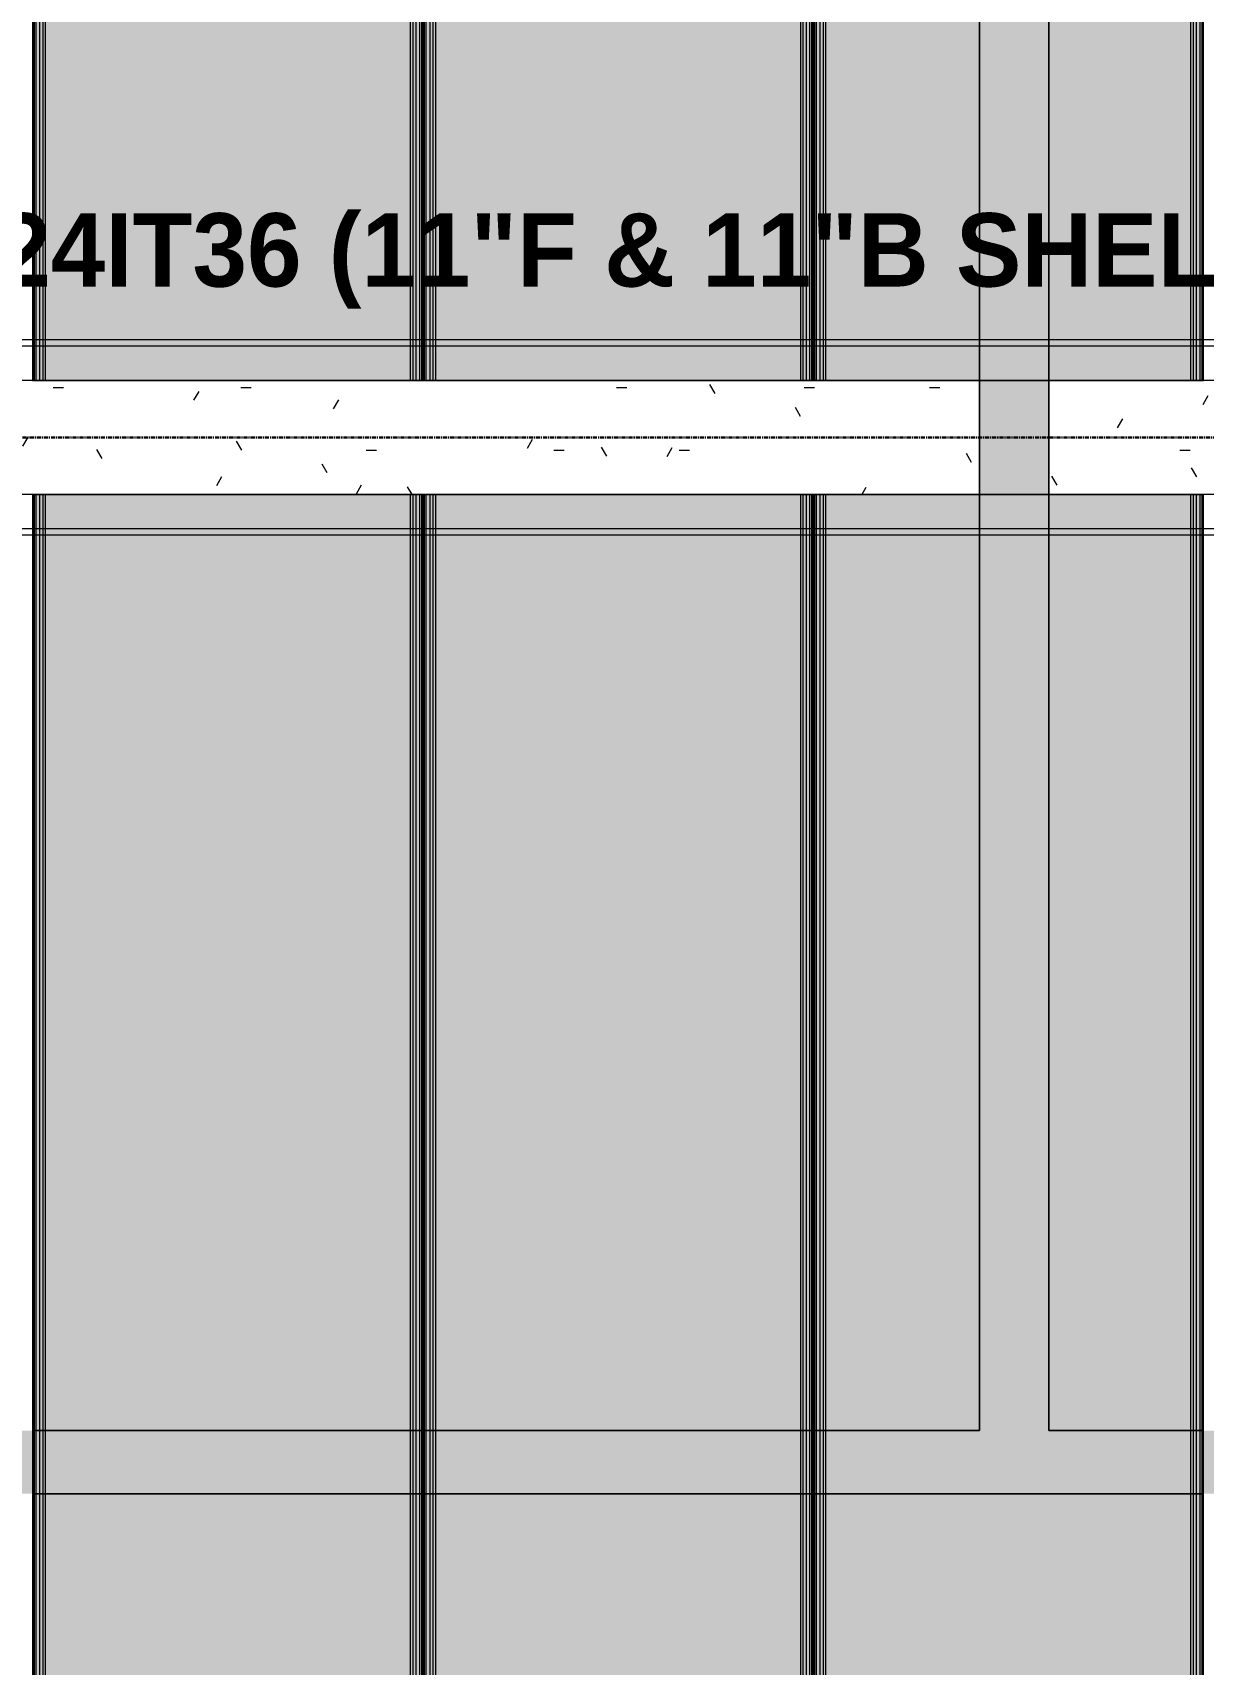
# Model space of a CAD drawing. Header units: inches. Extents: x -4126 to 2305, y -1116 to 12338.
# Drawn here: x -3056 to -2912.3, y 11696.7 to 11896.9 of the extents above; entities that cross this region are included whole.
import ezdxf

# ---------------------------------------------------------------- set-up
doc = ezdxf.new("R2010")
doc.units = ezdxf.units.IN
doc.header["$MEASUREMENT"] = 0
doc.linetypes.add('Grid Line 1_2_', pattern=[0.875, 0.5, -0.125, 0.125, -0.125])
for name, color, linetype, lineweight in [('I-WALL', 2, 'Continuous', 13), ('S-BEAM', 12, 'Continuous', 9), ('S-BEAM-IDEN', 2, 'Continuous', 30), ('S-GRID', 1, 'Continuous', 9)]:
    doc.layers.add(name, color=color, linetype=linetype, lineweight=lineweight)
doc.styles.add('Century Gothic_B', font='GOTHICB.TTF', dxfattribs={"height": 9})

# ---------------------------------------------------------------- blocks, each defined once
blk = doc.blocks.new('CTR - 1st Phase - Common Walls_rvt-1-FRAMING PLAN - 1ST FLOOR')
at = {"layer": 'I-WALL', "lineweight": 5, "transparency": 33554585}
h = blk.add_hatch(color=8, dxfattribs=at)
h.paths.add_polyline_path([(-2931.27, 11725.36), (-2931.27, 11835.19), (-2939.77, 11835.19), (-2939.77, 11725.36)], flags=0)
h.paths.add_polyline_path([(-2931.27, 11859.19), (-2931.27, 12077.19), (-2939.77, 12077.19), (-2939.77, 11859.19)], flags=0)
h = blk.add_hatch(color=8, dxfattribs=at)
h.paths.add_polyline_path([(-2939.77, 11835.19), (-2931.27, 11835.19), (-2931.27, 11835.98), (-2939.77, 11835.98)], flags=0)
h.paths.add_polyline_path([(-2931.27, 11858.4), (-2931.27, 11859.19), (-2939.77, 11859.19), (-2939.77, 11858.4)], flags=0)
h = blk.add_hatch(color=8, dxfattribs=at)
h.paths.add_polyline_path([(-2931.27, 11835.98), (-2931.27, 11840.19), (-2939.77, 11840.19), (-2939.77, 11835.98)], flags=0)
h.paths.add_polyline_path([(-2931.27, 11854.19), (-2931.27, 11858.4), (-2939.77, 11858.4), (-2939.77, 11854.19)], flags=0)
blk.add_hatch(color=8, dxfattribs=at).paths.add_polyline_path([(-2939.77, 11840.19), (-2931.27, 11840.19), (-2931.27, 11854.19), (-2939.77, 11854.19)], flags=0)
h = blk.add_hatch(color=8, dxfattribs=at)
h.paths.add_polyline_path([(-2864.85, 11717.61), (-2864.85, 11725.36), (-2865.28, 11725.36), (-2865.28, 11717.61)], flags=0)
h.paths.add_polyline_path([(-2959.35, 11717.61), (-2959.35, 11725.36), (-2959.78, 11725.36), (-2959.78, 11717.61)], flags=0)
h.paths.add_polyline_path([(-2816.97, 11717.61), (-2816.97, 11725.36), (-2817.4, 11725.36), (-2817.4, 11717.61)], flags=0)
h.paths.add_polyline_path([(-3008.93, 11717.61), (-3008.5, 11717.61), (-3008.5, 11725.36), (-3008.93, 11725.36), (-3008.93, 11720.89)], flags=0)
h.paths.add_polyline_path([(-2817.79, 11717.61), (-2817.79, 11725.36), (-2863.19, 11725.36), (-2863.19, 11717.61), (-2856.37, 11717.61)], flags=0)
h.paths.add_polyline_path([(-2931.27, 11717.61), (-2913.56, 11717.61), (-2913.56, 11725.36), (-2958.96, 11725.36), (-2958.96, 11717.61), (-2939.77, 11717.61)], flags=0)
h.paths.add_polyline_path([(-3009.32, 11717.61), (-3009.32, 11725.36), (-3054.72, 11725.36), (-3054.72, 11717.61)], flags=0)
h.paths.add_polyline_path([(-3057.2, 11717.61), (-3057.2, 11725.36), (-3065.75, 11725.36), (-3065.75, 11717.61), (-3059.89, 11717.61)], flags=0)
h.paths.add_polyline_path([(-2805.27, 11717.61), (-2805.27, 11725.36), (-2815.31, 11725.36), (-2815.31, 11717.61)], flags=0)
h.paths.add_polyline_path([(-2815.71, 11717.61), (-2815.71, 11725.36), (-2816.14, 11725.36), (-2816.14, 11717.61)], flags=0)
h.paths.add_polyline_path([(-3055.12, 11717.61), (-3055.12, 11725.36), (-3055.54, 11725.36), (-3055.54, 11717.61)], flags=0)
h.paths.add_polyline_path([(-3056.81, 11717.61), (-3056.38, 11717.61), (-3056.38, 11725.36), (-3056.81, 11725.36), (-3056.81, 11718.13)], flags=0)
h.paths.add_polyline_path([(-2913.16, 11717.61), (-2912.73, 11717.61), (-2912.73, 11725.36), (-2913.16, 11725.36), (-2913.16, 11724.25)], flags=0)
h.paths.add_polyline_path([(-3007.66, 11717.61), (-3007.23, 11717.61), (-3007.23, 11725.36), (-3007.66, 11725.36), (-3007.66, 11720.96)], flags=0)
h.paths.add_polyline_path([(-2863.59, 11717.61), (-2863.59, 11725.36), (-2864.02, 11725.36), (-2864.02, 11717.61)], flags=0)
h.paths.add_polyline_path([(-3006.84, 11717.61), (-2961.44, 11717.61), (-2961.44, 11725.36), (-3006.84, 11725.36), (-3006.84, 11721.01)], flags=0)
h.paths.add_polyline_path([(-2961.04, 11717.61), (-2960.61, 11717.61), (-2960.61, 11725.36), (-2961.04, 11725.36), (-2961.04, 11723.65)], flags=0)
h.paths.add_polyline_path([(-2865.67, 11717.61), (-2865.67, 11725.36), (-2911.08, 11725.36), (-2911.08, 11717.61)], flags=0)
h.paths.add_polyline_path([(-2911.47, 11717.61), (-2911.47, 11725.36), (-2911.9, 11725.36), (-2911.9, 11717.61)], flags=0)
h = blk.add_hatch(color=8, dxfattribs=at)
h.paths.add_polyline_path([(-3008.93, 11717.61), (-3008.93, 11725.36), (-3009.32, 11725.36), (-3009.32, 11717.61)], flags=0)
h.paths.add_polyline_path([(-2817.4, 11717.61), (-2817.4, 11725.36), (-2817.79, 11725.36), (-2817.79, 11717.61)], flags=0)
h.paths.add_polyline_path([(-2959.35, 11717.61), (-2958.96, 11717.61), (-2958.96, 11725.36), (-2959.35, 11725.36), (-2959.35, 11723.75)], flags=0)
h.paths.add_polyline_path([(-2913.56, 11717.61), (-2913.16, 11717.61), (-2913.16, 11725.36), (-2913.56, 11725.36), (-2913.56, 11724.27)], flags=0)
h.paths.add_polyline_path([(-3057.2, 11717.61), (-3056.81, 11717.61), (-3056.81, 11725.36), (-3057.2, 11725.36), (-3057.2, 11718.11)], flags=0)
h.paths.add_polyline_path([(-2815.31, 11717.61), (-2815.31, 11725.36), (-2815.71, 11725.36), (-2815.71, 11717.61)], flags=0)
h.paths.add_polyline_path([(-2961.04, 11717.61), (-2961.04, 11725.36), (-2961.44, 11725.36), (-2961.44, 11717.61)], flags=0)
h.paths.add_polyline_path([(-2863.19, 11717.61), (-2863.19, 11725.36), (-2863.59, 11725.36), (-2863.59, 11717.61)], flags=0)
h.paths.add_polyline_path([(-3006.84, 11717.61), (-3006.84, 11725.36), (-3007.23, 11725.36), (-3007.23, 11717.61)], flags=0)
h.paths.add_polyline_path([(-2865.67, 11717.61), (-2865.28, 11717.61), (-2865.28, 11725.36), (-2865.67, 11725.36), (-2865.67, 11721.33)], flags=0)
h.paths.add_polyline_path([(-2911.08, 11717.61), (-2911.08, 11725.36), (-2911.47, 11725.36), (-2911.47, 11717.61)], flags=0)
h.paths.add_polyline_path([(-3055.12, 11717.61), (-3054.72, 11717.61), (-3054.72, 11725.36), (-3055.12, 11725.36), (-3055.12, 11718.23)], flags=0)
h = blk.add_hatch(color=8, dxfattribs=at)
h.paths.add_polyline_path([(-2960.16, 11717.61), (-2959.78, 11717.61), (-2959.78, 11725.36), (-2960.61, 11725.36), (-2960.61, 11717.61), (-2960.2, 11717.61)], flags=0)
h.paths.add_polyline_path([(-2816.14, 11717.61), (-2816.14, 11725.36), (-2816.97, 11725.36), (-2816.97, 11717.61), (-2816.51, 11717.61)], flags=0)
h.paths.add_polyline_path([(-3055.96, 11717.61), (-3055.54, 11717.61), (-3055.54, 11725.36), (-3056.38, 11725.36), (-3056.38, 11717.61), (-3056, 11717.61)], flags=0)
h.paths.add_polyline_path([(-2864.02, 11717.61), (-2864.02, 11725.36), (-2864.85, 11725.36), (-2864.85, 11717.61), (-2864.39, 11717.61)], flags=0)
h.paths.add_polyline_path([(-3008.08, 11717.61), (-3007.66, 11717.61), (-3007.66, 11725.36), (-3008.5, 11725.36), (-3008.5, 11717.61), (-3008.12, 11717.61)], flags=0)
h.paths.add_polyline_path([(-2912.07, 11717.61), (-2911.9, 11717.61), (-2911.9, 11725.36), (-2912.73, 11725.36), (-2912.73, 11717.61), (-2912.27, 11717.61)], flags=0)
at = {"layer": 'I-WALL', "color": 253}
for p, q in [((-2939.77, 11859.19), (-2939.77, 12077.19)), ((-2931.27, 12077.19), (-2931.27, 11859.19)), ((-2939.77, 11858.4), (-2939.77, 11859.19)), ((-2939.77, 11854.19), (-2939.77, 11858.4)), ((-2931.27, 11859.19), (-2931.27, 11858.4)), ((-2931.27, 11858.4), (-2931.27, 11854.19)), ((-2939.77, 11840.19), (-2939.77, 11854.19)), ((-2931.27, 11854.19), (-2931.27, 11840.19)), ((-2939.77, 11835.98), (-2939.77, 11840.19)), ((-2931.27, 11840.19), (-2931.27, 11835.98)), ((-2939.77, 11835.19), (-2939.77, 11835.98)), ((-2931.27, 11835.98), (-2931.27, 11835.19)), ((-2939.77, 11725.36), (-2939.77, 11835.19)), ((-2931.27, 11835.19), (-2931.27, 11725.36)), ((-3055.92, 11725.36), (-3055.54, 11725.36)), ((-3055.54, 11725.36), (-3055.12, 11725.36)), ((-3055.12, 11725.36), (-3054.72, 11725.36)), ((-3054.72, 11725.36), (-3009.32, 11725.36)), ((-3009.32, 11725.36), (-3008.93, 11725.36)), ((-3008.93, 11725.36), (-3008.5, 11725.36)), ((-3008.5, 11725.36), (-3008.12, 11725.36)), ((-3008.04, 11725.36), (-3007.66, 11725.36)), ((-3007.66, 11725.36), (-3007.23, 11725.36)), ((-3007.23, 11725.36), (-3006.84, 11725.36)), ((-3006.84, 11725.36), (-2961.44, 11725.36)), ((-2961.44, 11725.36), (-2961.04, 11725.36)), ((-2961.04, 11725.36), (-2960.61, 11725.36)), ((-2960.61, 11725.36), (-2960.24, 11725.36)), ((-2960.16, 11725.36), (-2959.78, 11725.36)), ((-2959.78, 11725.36), (-2959.35, 11725.36)), ((-2959.35, 11725.36), (-2958.96, 11725.36)), ((-2958.96, 11725.36), (-2939.77, 11725.36)), ((-2931.27, 11725.36), (-2913.56, 11725.36)), ((-2913.56, 11725.36), (-2913.16, 11725.36)), ((-2913.16, 11725.36), (-2912.73, 11725.36)), ((-2912.73, 11725.36), (-2912.36, 11725.36)), ((-3055.54, 11717.61), (-3055.92, 11717.61)), ((-3055.12, 11717.61), (-3055.54, 11717.61)), ((-3054.72, 11717.61), (-3055.12, 11717.61)), ((-3009.32, 11717.61), (-3054.72, 11717.61)), ((-3008.93, 11717.61), (-3009.32, 11717.61)), ((-3008.5, 11717.61), (-3008.93, 11717.61)), ((-3008.12, 11717.61), (-3008.5, 11717.61)), ((-3007.66, 11717.61), (-3008.04, 11717.61)), ((-3007.23, 11717.61), (-3007.66, 11717.61)), ((-3006.84, 11717.61), (-3007.23, 11717.61)), ((-2961.44, 11717.61), (-3006.84, 11717.61)), ((-2961.04, 11717.61), (-2961.44, 11717.61)), ((-2960.61, 11717.61), (-2961.04, 11717.61)), ((-2960.24, 11717.61), (-2960.61, 11717.61)), ((-2959.78, 11717.61), (-2960.16, 11717.61)), ((-2959.35, 11717.61), (-2959.78, 11717.61)), ((-2958.96, 11717.61), (-2959.35, 11717.61)), ((-2913.56, 11717.61), (-2958.96, 11717.61)), ((-2913.16, 11717.61), (-2913.56, 11717.61)), ((-2912.73, 11717.61), (-2913.16, 11717.61)), ((-2912.36, 11717.61), (-2912.73, 11717.61))]:
    blk.add_line(p, q, dxfattribs=at)
at = {"layer": 'I-WALL', "color": 9}
for p, q in [((-2939.77, 12077.19), (-2939.77, 11859.19)), ((-2931.27, 11859.19), (-2931.27, 12077.19)), ((-2939.77, 11859.19), (-2939.77, 11854.19)), ((-2931.27, 11854.19), (-2931.27, 11859.19)), ((-2939.77, 11854.19), (-2939.77, 11840.19)), ((-2931.27, 11840.19), (-2931.27, 11854.19)), ((-2939.77, 11840.19), (-2939.77, 11835.19)), ((-2931.27, 11835.19), (-2931.27, 11840.19)), ((-2939.77, 11835.19), (-2939.77, 11725.36)), ((-2931.27, 11725.36), (-2931.27, 11835.19)), ((-3055.12, 11725.36), (-3055.92, 11725.36)), ((-3054.72, 11725.36), (-3055.12, 11725.36)), ((-3009.32, 11725.36), (-3054.72, 11725.36)), ((-3008.93, 11725.36), (-3009.32, 11725.36)), ((-3008.12, 11725.36), (-3008.93, 11725.36)), ((-3007.23, 11725.36), (-3008.04, 11725.36)), ((-3006.84, 11725.36), (-3007.23, 11725.36)), ((-2961.44, 11725.36), (-3006.84, 11725.36)), ((-2961.04, 11725.36), (-2961.44, 11725.36)), ((-2960.24, 11725.36), (-2961.04, 11725.36)), ((-2959.35, 11725.36), (-2960.16, 11725.36)), ((-2958.96, 11725.36), (-2959.35, 11725.36)), ((-2939.77, 11725.36), (-2958.96, 11725.36)), ((-2913.56, 11725.36), (-2931.27, 11725.36)), ((-2913.16, 11725.36), (-2913.56, 11725.36)), ((-2912.36, 11725.36), (-2913.16, 11725.36)), ((-3055.92, 11717.61), (-3055.12, 11717.61)), ((-3055.12, 11717.61), (-3054.72, 11717.61)), ((-3054.72, 11717.61), (-3009.32, 11717.61)), ((-3009.32, 11717.61), (-3008.93, 11717.61)), ((-3008.93, 11717.61), (-3008.12, 11717.61)), ((-3008.04, 11717.61), (-3007.23, 11717.61)), ((-3007.23, 11717.61), (-3006.84, 11717.61)), ((-3006.84, 11717.61), (-2961.44, 11717.61)), ((-2961.44, 11717.61), (-2961.04, 11717.61)), ((-2961.04, 11717.61), (-2960.24, 11717.61)), ((-2960.16, 11717.61), (-2959.35, 11717.61)), ((-2959.35, 11717.61), (-2958.96, 11717.61)), ((-2958.96, 11717.61), (-2913.56, 11717.61)), ((-2913.56, 11717.61), (-2913.16, 11717.61)), ((-2913.16, 11717.61), (-2912.36, 11717.61))]:
    blk.add_line(p, q, dxfattribs=at)
blk = doc.blocks.new('034100 - Precast Structural Concrete - Inverted Tee - IT 24IT36 _11_F _ 11_B SHELF_-1872035-FRAMING PLAN - 1ST FLOOR')
at = {"layer": 'S-BEAM'}
h = blk.add_hatch(dxfattribs=at)
h.set_pattern_fill('FP_5', color=256, style=0, pattern_type=2)
h.set_pattern_definition([(0, (2990.699, -11847.189), (30.72, 7.68), [1.267, -21.773, 1.267, -21.773, -122.88]), (0, (2990.699, -11847.189), (30.72, 7.68), [-46.08, 1.267, -44.813, 1.267, -21.773, -53.76]), (0, (2990.699, -11847.189), (30.72, 7.68), [-115.2, 1.267, -14.093, 1.267, -37.133]), (120, (3002.219, -11843.349), (-22.011075, 22.7643004), [1.267, -21.773, 1.267, -21.773, -122.88]), (120, (3002.219, -11843.349), (-22.011075, 22.7643004), [-46.08, 1.267, -44.813, 1.267, -21.773, -53.76]), (120, (3002.219, -11843.349), (-22.011075, 22.7643004), [-115.2, 1.267, -14.093, 1.267, -37.133]), (240, (3006.059, -11827.989), (-8.708925, -30.4443004), [1.267, -21.773, 1.267, -21.773, -122.88]), (240, (3006.059, -11827.989), (-8.708925, -30.4443004), [-46.08, 1.267, -44.813, 1.267, -21.773, -53.76]), (240, (3006.059, -11827.989), (-8.708925, -30.4443004), [-115.2, 1.267, -14.093, 1.267, -37.133])])
h.paths.add_polyline_path([(30.5, -7), (50.93, -7), (50.93, 7), (-142.17, 7), (-142.17, -4.7), (-142.8, -4.7), (-142.8, -7), (30.46, -7)], flags=0)
h.paths.add_polyline_path([(78.38, -7), (155.38, -7), (155.38, 7), (59.43, 7), (59.43, -7), (78.34, -7)], flags=0)
h.paths.add_polyline_path([(-150.67, -0.83), (-150.67, 7), (-155.62, 7), (-155.62, -0.83)], flags=0)
for p, q in [((163.48, 12), (-163.61, 12)), ((163.48, 12), (-163.61, 12)), ((163.48, 11.21), (-163.61, 11.21)), ((155.38, 7), (-155.63, 7)), ((-65.22, 7), (-64.85, 7)), ((-64.85, 7), (-64.42, 7)), ((-64.42, 7), (-64.02, 7)), ((-64.02, 7), (-18.62, 7)), ((-18.62, 7), (-18.23, 7)), ((-18.23, 7), (-17.8, 7)), ((-17.8, 7), (-17.42, 7)), ((-17.34, 7), (-16.96, 7)), ((-16.96, 7), (-16.53, 7)), ((-16.53, 7), (-16.14, 7)), ((-16.14, 7), (29.26, 7)), ((29.26, 7), (29.66, 7)), ((29.66, 7), (30.08, 7)), ((30.08, 7), (30.46, 7)), ((30.54, 7), (30.92, 7)), ((30.92, 7), (31.35, 7)), ((31.35, 7), (31.74, 7)), ((31.74, 7), (77.14, 7)), ((77.14, 7), (77.54, 7)), ((77.54, 7), (77.97, 7)), ((77.97, 7), (78.34, 7)), ((155.38, -7), (-155.62, -7)), ((-64.85, -7), (-65.22, -7)), ((-64.42, -7), (-64.85, -7)), ((-64.02, -7), (-64.42, -7)), ((-18.62, -7), (-64.02, -7)), ((-18.23, -7), (-18.62, -7)), ((-17.8, -7), (-18.23, -7)), ((-17.42, -7), (-17.8, -7)), ((-16.96, -7), (-17.34, -7)), ((-16.53, -7), (-16.96, -7)), ((-16.14, -7), (-16.53, -7)), ((29.26, -7), (-16.14, -7)), ((29.66, -7), (29.26, -7)), ((30.08, -7), (29.66, -7)), ((30.46, -7), (30.08, -7)), ((30.92, -7), (30.54, -7)), ((31.35, -7), (30.92, -7)), ((31.74, -7), (31.35, -7)), ((77.14, -7), (31.74, -7)), ((77.54, -7), (77.14, -7)), ((77.97, -7), (77.54, -7)), ((78.34, -7), (77.97, -7)), ((163.48, -11.21), (-163.61, -11.21)), ((163.48, -12), (-163.61, -12)), ((163.48, -12), (-163.61, -12))]:
    blk.add_line(p, q, dxfattribs=at)
blk = doc.blocks.new('034100 - Precast Structural Concrete - Solid Plank - 12_-V19-FRAMING PLAN - 1ST FLOOR')
at = {"layer": 'S-BEAM', "transparency": 33554483}
for points in [[(222, 23.52), (222, 23.9), (4, 23.9), (4, 23.52), (136.1, 23.52)], [(222, 23.09), (4, 23.09), (4, 22.7), (222, 22.7)], [(222, 23.9), (222, 23.94), (136.1, 23.9)], [(227, 23.9), (222, 23.9), (222, 23.52), (227, 23.52)], [(227, 23.09), (222, 23.09), (222, 22.7), (227, 22.7)], [(222, -22.7), (4, -22.7), (4, -23.09), (222, -23.09)], [(222, -23.52), (4, -23.52), (4, -23.9), (222, -23.9)], [(222, -23.94), (222, -23.9), (136.1, -23.94)], [(227, -22.7), (222, -22.7), (222, -23.09), (227, -23.09)], [(227, -23.9), (227, -23.52), (222, -23.52), (222, -23.9), (222.79, -23.9)], [(227, -23.94), (227, -23.9), (222.79, -23.94)]]:
    blk.add_hatch(color=256, dxfattribs=at).paths.add_polyline_path(points, flags=0)
h = blk.add_hatch(color=256, dxfattribs=at)
h.paths.add_polyline_path([(222, -23.52), (222, -23.09), (4, -23.09), (4, -23.52), (136.1, -23.52)], flags=0)
h.paths.add_polyline_path([(222, 23.09), (222, 23.52), (4, 23.52), (4, 23.09), (136.1, 23.09)], flags=0)
h.paths.add_polyline_path([(222, 22.7), (4, 22.7), (4, -22.7), (222, -22.7)], flags=0)
h = blk.add_hatch(color=256, dxfattribs=at)
h.paths.add_polyline_path([(227, -22.7), (227, 22.7), (222, 22.7), (222, -22.7), (222.79, -22.7)], flags=0)
h.paths.add_polyline_path([(227, -23.52), (227, -23.09), (222, -23.09), (222, -23.52), (222.79, -23.52)], flags=0)
h.paths.add_polyline_path([(227, 23.09), (227, 23.52), (222, 23.52), (222, 23.09), (222.79, 23.09)], flags=0)
at = {"layer": 'S-BEAM'}
for p, q in [((4, 23.94), (222, 23.94)), ((4, 23.9), (222, 23.9)), ((4, 23.76), (222, 23.76)), ((4, 23.76), (222, 23.76)), ((4, 23.52), (222, 23.52)), ((4, 23.09), (222, 23.09)), ((4, 23.09), (222, 23.09)), ((4, 22.7), (222, 22.7)), ((4, 22.4), (222, 22.4)), ((222, 23.94), (227, 23.94)), ((222, 23.9), (227, 23.9)), ((222, 23.76), (227, 23.76)), ((222, 23.76), (227, 23.76)), ((222, 23.52), (227, 23.52)), ((222, 23.09), (227, 23.09)), ((222, 23.09), (227, 23.09)), ((222, 22.7), (227, 22.7)), ((222, 22.4), (227, 22.4)), ((227, 23.9), (227, 23.94)), ((227, 23.52), (227, 23.9)), ((227, 23.9), (227, 23.76)), ((227, 23.76), (227, 23.52)), ((227, -23.52), (227, 23.52)), ((227, 23.52), (227, 22.7)), ((227, 22.7), (227, 23.09)), ((227, 23.09), (227, 22.7)), ((227, 22.7), (227, 22.4)), ((227, 22.4), (227, -22.4)), ((4, -22.4), (222, -22.4)), ((4, -22.7), (222, -22.7)), ((4, -23.09), (222, -23.09)), ((4, -23.09), (222, -23.09)), ((222, -23.52), (4, -23.52)), ((222, -23.76), (4, -23.76)), ((4, -23.76), (222, -23.76)), ((4, -23.9), (222, -23.9)), ((4, -23.94), (222, -23.94)), ((222, -22.4), (227, -22.4)), ((222, -22.7), (227, -22.7)), ((222, -23.09), (227, -23.09)), ((222, -23.09), (227, -23.09)), ((227, -23.52), (222, -23.52)), ((227, -23.76), (222, -23.76)), ((222, -23.76), (227, -23.76)), ((222, -23.9), (227, -23.9)), ((222, -23.94), (227, -23.94)), ((227, -22.4), (227, -22.7)), ((227, -22.7), (227, -23.09)), ((227, -23.09), (227, -22.7)), ((227, -22.7), (227, -23.52)), ((227, -23.52), (227, -23.76)), ((227, -23.9), (227, -23.52)), ((227, -23.76), (227, -23.9)), ((227, -23.94), (227, -23.9))]:
    blk.add_line(p, q, dxfattribs=at)
blk = doc.blocks.new('034100 - Precast Structural Concrete - Solid Plank - 12_-V20-FRAMING PLAN - 1ST FLOOR')
at = {"layer": 'S-BEAM', "transparency": 33554483}
for points in [[(222, 23.9), (4, 23.9), (4, 23.52), (222, 23.52)], [(222, 23.09), (4, 23.09), (4, 22.7), (222, 22.7)], [(227, 23.9), (222, 23.9), (222, 23.52), (227, 23.52)], [(227, 23.09), (222, 23.09), (222, 22.7), (227, 22.7)], [(222, -22.7), (4, -22.7), (4, -23.09), (222, -23.09)], [(222, -23.52), (4, -23.52), (4, -23.9), (222, -23.9)], [(222, -23.94), (222, -23.9), (136.1, -23.94)], [(227, -23.09), (227, -22.7), (222, -22.7), (222, -23.09), (222.79, -23.09)], [(227, -23.52), (222, -23.52), (222, -23.9), (227, -23.9)]]:
    blk.add_hatch(color=256, dxfattribs=at).paths.add_polyline_path(points, flags=0)
h = blk.add_hatch(color=256, dxfattribs=at)
h.paths.add_polyline_path([(222, -7.3), (222, 22.7), (4, 22.7), (4, -22.7), (222, -22.7)], flags=0)
h.paths.add_polyline_path([(222, -23.09), (4, -23.09), (4, -23.52), (222, -23.52)], flags=0)
h.paths.add_polyline_path([(222, 23.09), (222, 23.52), (4, 23.52), (4, 23.09), (136.1, 23.09)], flags=0)
h = blk.add_hatch(color=256, dxfattribs=at)
h.paths.add_polyline_path([(227, -7.3), (227, 22.7), (222, 22.7), (222, -22.7), (227, -22.7)], flags=0)
h.paths.add_polyline_path([(227, -23.09), (222, -23.09), (222, -23.52), (227, -23.52)], flags=0)
h.paths.add_polyline_path([(227, 23.09), (227, 23.52), (222, 23.52), (222, 23.09), (222.79, 23.09)], flags=0)
at = {"layer": 'S-BEAM'}
for p, q in [((4, 23.94), (222, 23.94)), ((4, 23.9), (222, 23.9)), ((4, 23.76), (222, 23.76)), ((4, 23.76), (222, 23.76)), ((4, 23.52), (222, 23.52)), ((4, 23.09), (222, 23.09)), ((4, 23.09), (222, 23.09)), ((4, 22.7), (222, 22.7)), ((4, 22.4), (222, 22.4)), ((222, 23.94), (227, 23.94)), ((222, 23.9), (227, 23.9)), ((222, 23.76), (227, 23.76)), ((222, 23.76), (227, 23.76)), ((222, 23.52), (227, 23.52)), ((222, 23.09), (227, 23.09)), ((222, 23.09), (227, 23.09)), ((222, 22.7), (227, 22.7)), ((222, 22.4), (227, 22.4)), ((227, 23.9), (227, 23.94)), ((227, 23.52), (227, 23.9)), ((227, 23.9), (227, 23.76)), ((227, 23.76), (227, 23.52)), ((227, -23.52), (227, 23.52)), ((227, 23.52), (227, 22.7)), ((227, 22.7), (227, 23.09)), ((227, 23.09), (227, 22.7)), ((227, 22.7), (227, 22.4)), ((227, 22.4), (227, -22.4)), ((4, -22.4), (222, -22.4)), ((4, -22.7), (222, -22.7)), ((4, -23.09), (222, -23.09)), ((4, -23.09), (222, -23.09)), ((222, -23.52), (4, -23.52)), ((222, -23.76), (4, -23.76)), ((4, -23.76), (222, -23.76)), ((4, -23.9), (222, -23.9)), ((4, -23.94), (222, -23.94)), ((222, -22.4), (227, -22.4)), ((222, -22.7), (227, -22.7)), ((222, -23.09), (227, -23.09)), ((222, -23.09), (227, -23.09)), ((227, -23.52), (222, -23.52)), ((227, -23.76), (222, -23.76)), ((222, -23.76), (227, -23.76)), ((222, -23.9), (227, -23.9)), ((222, -23.94), (227, -23.94)), ((227, -22.4), (227, -22.7)), ((227, -22.7), (227, -23.09)), ((227, -23.09), (227, -22.7)), ((227, -22.7), (227, -23.52)), ((227, -23.52), (227, -23.76)), ((227, -23.9), (227, -23.52)), ((227, -23.76), (227, -23.9)), ((227, -23.94), (227, -23.9))]:
    blk.add_line(p, q, dxfattribs=at)
blk = doc.blocks.new('034100 - Precast Structural Concrete - Solid Plank - 12_-V21-FRAMING PLAN - 1ST FLOOR')
at = {"layer": 'S-BEAM', "transparency": 33554483}
for points in [[(222, 23.52), (222, 23.9), (4, 23.9), (4, 23.52), (136.1, 23.52)], [(222, 23.09), (4, 23.09), (4, 22.7), (222, 22.7)], [(222, 23.9), (222, 23.94), (136.1, 23.9)], [(227, 23.9), (222, 23.9), (222, 23.52), (227, 23.52)], [(227, 22.7), (227, 23.09), (222, 23.09), (222, 22.7), (222.79, 22.7)], [(227, 23.9), (227, 23.94), (222.79, 23.9)], [(222, -23.09), (222, -22.7), (4, -22.7), (4, -23.09), (136.1, -23.09)], [(222, -23.52), (4, -23.52), (4, -23.9), (222, -23.9)], [(227, -23.09), (227, -22.7), (222, -22.7), (222, -23.09), (222.79, -23.09)], [(227, -23.52), (222, -23.52), (222, -23.9), (227, -23.9)]]:
    blk.add_hatch(color=256, dxfattribs=at).paths.add_polyline_path(points, flags=0)
h = blk.add_hatch(color=256, dxfattribs=at)
h.paths.add_polyline_path([(222, -23.52), (222, -23.09), (4, -23.09), (4, -23.52), (136.1, -23.52)], flags=0)
h.paths.add_polyline_path([(222, 23.52), (4, 23.52), (4, 23.09), (222, 23.09)], flags=0)
h.paths.add_polyline_path([(222, 22.7), (4, 22.7), (4, 4.98), (222, 4.98)], flags=0)
h.paths.add_polyline_path([(222, -22.7), (222, -3.52), (4, -3.52), (4, -22.7), (136.1, -22.7)], flags=0)
h = blk.add_hatch(color=256, dxfattribs=at)
h.paths.add_polyline_path([(227, 23.52), (222, 23.52), (222, 23.09), (227, 23.09)], flags=0)
h.paths.add_polyline_path([(227, -23.52), (227, -23.09), (222, -23.09), (222, -23.52), (222.79, -23.52)], flags=0)
h.paths.add_polyline_path([(227, 22.7), (222, 22.7), (222, 4.98), (227, 4.98), (227, 12.35)], flags=0)
h.paths.add_polyline_path([(227, -22.7), (227, -3.52), (222, -3.52), (222, -22.7), (222.79, -22.7)], flags=0)
at = {"layer": 'S-BEAM'}
for p, q in [((4, 23.94), (222, 23.94)), ((4, 23.9), (222, 23.9)), ((4, 23.76), (222, 23.76)), ((4, 23.76), (222, 23.76)), ((4, 23.52), (222, 23.52)), ((4, 23.09), (222, 23.09)), ((4, 23.09), (222, 23.09)), ((4, 22.7), (222, 22.7)), ((4, 22.4), (222, 22.4)), ((222, 23.94), (227, 23.94)), ((222, 23.9), (227, 23.9)), ((222, 23.76), (227, 23.76)), ((222, 23.76), (227, 23.76)), ((222, 23.52), (227, 23.52)), ((222, 23.09), (227, 23.09)), ((222, 23.09), (227, 23.09)), ((222, 22.7), (227, 22.7)), ((222, 22.4), (227, 22.4)), ((227, 23.9), (227, 23.94)), ((227, 23.52), (227, 23.9)), ((227, 23.9), (227, 23.76)), ((227, 23.76), (227, 23.52)), ((227, -23.52), (227, 23.52)), ((227, 23.52), (227, 22.7)), ((227, 22.7), (227, 23.09)), ((227, 23.09), (227, 22.7)), ((227, 22.7), (227, 22.4)), ((227, 22.4), (227, -22.4)), ((4, -22.4), (222, -22.4)), ((4, -22.7), (222, -22.7)), ((4, -23.09), (222, -23.09)), ((4, -23.09), (222, -23.09)), ((222, -23.52), (4, -23.52)), ((222, -23.76), (4, -23.76)), ((4, -23.76), (222, -23.76)), ((4, -23.9), (222, -23.9)), ((4, -23.94), (222, -23.94)), ((222, -22.4), (227, -22.4)), ((222, -22.7), (227, -22.7)), ((222, -23.09), (227, -23.09)), ((222, -23.09), (227, -23.09)), ((227, -23.52), (222, -23.52)), ((227, -23.76), (222, -23.76)), ((222, -23.76), (227, -23.76)), ((222, -23.9), (227, -23.9)), ((222, -23.94), (227, -23.94)), ((227, -22.4), (227, -22.7)), ((227, -22.7), (227, -23.09)), ((227, -23.09), (227, -22.7)), ((227, -22.7), (227, -23.52)), ((227, -23.52), (227, -23.76)), ((227, -23.9), (227, -23.52)), ((227, -23.76), (227, -23.9)), ((227, -23.94), (227, -23.9))]:
    blk.add_line(p, q, dxfattribs=at)
blk = doc.blocks.new('034100 - Precast Structural Concrete - Solid Plank - 12_-V22-FRAMING PLAN - 1ST FLOOR')
at = {"layer": 'S-BEAM', "transparency": 33554483}
for points in [[(222, -23.94), (222, -23.9), (136.1, -23.94)], [(227, -23.94), (227, -23.9), (222.79, -23.94)]]:
    blk.add_hatch(color=256, dxfattribs=at).paths.add_polyline_path(points, flags=0)
at = {"layer": 'S-BEAM'}
for p, q in [((4, -23.94), (222, -23.94)), ((222, -23.94), (227, -23.94)), ((227, -23.94), (227, -23.9))]:
    blk.add_line(p, q, dxfattribs=at)
blk = doc.blocks.new('034100 - Precast Structural Concrete - Solid Plank - 12_-V53-FRAMING PLAN - 1ST FLOOR')
at = {"layer": 'S-BEAM'}
for p, q in [((0, 23.94), (0, 23.9)), ((0, 23.94), (5, 23.94)), ((5, 23.94), (293, 23.94))]:
    blk.add_line(p, q, dxfattribs=at)
blk = doc.blocks.new('034100 - Precast Structural Concrete - Solid Plank - 12_-V54-FRAMING PLAN - 1ST FLOOR')
at = {"layer": 'S-BEAM', "transparency": 33554483}
h = blk.add_hatch(color=256, dxfattribs=at)
h.paths.add_polyline_path([(298, 23.9), (293, 23.9), (293, 23.52), (298, 23.52)], flags=0)
h.paths.add_polyline_path([(5, 23.9), (0, 23.9), (0, 23.52), (5, 23.52)], flags=0)
h = blk.add_hatch(color=256, dxfattribs=at)
h.paths.add_polyline_path([(298, -23.52), (298, -23.09), (293, -23.09), (293, -23.52), (293.79, -23.52)], flags=0)
h.paths.add_polyline_path([(298, 23.52), (293, 23.52), (293, 23.09), (298, 23.09)], flags=0)
h.paths.add_polyline_path([(298, 22.7), (293, 22.7), (293, -22.7), (298, -22.7)], flags=0)
h.paths.add_polyline_path([(5, -23.09), (0, -23.09), (0, -23.52), (5, -23.52)], flags=0)
h.paths.add_polyline_path([(5, -22.7), (5, 22.7), (0, 22.7), (0, -22.7), (4.21, -22.7)], flags=0)
h.paths.add_polyline_path([(5, 23.09), (5, 23.52), (0, 23.52), (0, 23.09), (4.21, 23.09)], flags=0)
h = blk.add_hatch(color=256, dxfattribs=at)
h.paths.add_polyline_path([(298, 23.09), (293, 23.09), (293, 22.7), (298, 22.7)], flags=0)
h.paths.add_polyline_path([(5, 23.09), (0, 23.09), (0, 22.7), (5, 22.7)], flags=0)
h = blk.add_hatch(color=256, dxfattribs=at)
h.paths.add_polyline_path([(293, 23.9), (199.58, 23.9), (199.58, 23.52), (293, 23.52)], flags=0)
h.paths.add_polyline_path([(191.82, 23.52), (191.82, 23.9), (122.58, 23.9), (122.58, 23.52)], flags=0)
h.paths.add_polyline_path([(114.83, 23.9), (5, 23.9), (5, 23.52), (114.83, 23.52)], flags=0)
h = blk.add_hatch(color=256, dxfattribs=at)
h.paths.add_polyline_path([(293, -23.09), (199.58, -23.09), (199.58, -23.52), (293, -23.52)], flags=0)
h.paths.add_polyline_path([(293, -22.7), (293, 22.7), (199.58, 22.7), (199.58, -22.7), (239.54, -22.7)], flags=0)
h.paths.add_polyline_path([(293, 23.09), (293, 23.52), (199.58, 23.52), (199.58, 23.09), (239.54, 23.09)], flags=0)
h.paths.add_polyline_path([(191.82, -23.52), (191.82, -23.09), (122.58, -23.09), (122.58, -23.52)], flags=0)
h.paths.add_polyline_path([(191.82, 23.52), (122.58, 23.52), (122.58, 23.09), (191.82, 23.09)], flags=0)
h.paths.add_polyline_path([(191.82, -22.7), (191.82, 22.7), (122.58, 22.7), (122.58, -22.7)], flags=0)
h.paths.add_polyline_path([(114.83, -23.52), (114.83, -23.09), (5, -23.09), (5, -23.52), (67.32, -23.52)], flags=0)
h.paths.add_polyline_path([(114.83, -22.7), (114.83, 22.7), (5, 22.7), (5, -22.7), (67.32, -22.7)], flags=0)
h.paths.add_polyline_path([(114.83, 23.09), (114.83, 23.52), (5, 23.52), (5, 23.09), (67.32, 23.09)], flags=0)
h = blk.add_hatch(color=256, dxfattribs=at)
h.paths.add_polyline_path([(293, 23.09), (199.58, 23.09), (199.58, 22.7), (293, 22.7)], flags=0)
h.paths.add_polyline_path([(191.82, 22.7), (191.82, 23.09), (122.58, 23.09), (122.58, 22.7)], flags=0)
h.paths.add_polyline_path([(114.83, 23.09), (5, 23.09), (5, 22.7), (114.83, 22.7)], flags=0)
for points in [[(191.82, 23.9), (191.82, 23.94), (122.58, 23.9)], [(191.82, -23.94), (191.82, -23.9), (122.58, -23.94)]]:
    blk.add_hatch(color=256, dxfattribs=at).paths.add_polyline_path(points, flags=0)
h = blk.add_hatch(color=256, dxfattribs=at)
h.paths.add_polyline_path([(298, -23.09), (298, -22.7), (293, -22.7), (293, -23.09), (293.79, -23.09)], flags=0)
h.paths.add_polyline_path([(5, -22.7), (0, -22.7), (0, -23.09), (5, -23.09)], flags=0)
h = blk.add_hatch(color=256, dxfattribs=at)
h.paths.add_polyline_path([(298, -23.52), (293, -23.52), (293, -23.9), (298, -23.9)], flags=0)
h.paths.add_polyline_path([(5, -23.9), (5, -23.52), (0, -23.52), (0, -23.9), (4.21, -23.9)], flags=0)
h = blk.add_hatch(color=256, dxfattribs=at)
h.paths.add_polyline_path([(293, -22.7), (199.58, -22.7), (199.58, -23.09), (293, -23.09)], flags=0)
h.paths.add_polyline_path([(191.82, -23.09), (191.82, -22.7), (122.58, -22.7), (122.58, -23.09)], flags=0)
h.paths.add_polyline_path([(114.83, -22.7), (5, -22.7), (5, -23.09), (114.83, -23.09)], flags=0)
h = blk.add_hatch(color=256, dxfattribs=at)
h.paths.add_polyline_path([(293, -23.52), (199.58, -23.52), (199.58, -23.9), (293, -23.9)], flags=0)
h.paths.add_polyline_path([(191.82, -23.9), (191.82, -23.52), (122.58, -23.52), (122.58, -23.9)], flags=0)
h.paths.add_polyline_path([(114.83, -23.9), (114.83, -23.52), (5, -23.52), (5, -23.9), (67.32, -23.9)], flags=0)
at = {"layer": 'S-BEAM'}
for p, q in [((0, 23.94), (0, 23.9)), ((0, 23.94), (5, 23.94)), ((0, 23.76), (0, 23.9)), ((0, 23.9), (0, 23.52)), ((0, 23.9), (5, 23.9)), ((0, 23.52), (0, 23.76)), ((0, 23.76), (5, 23.76)), ((0, 23.76), (5, 23.76)), ((0, 22.7), (0, 23.52)), ((0, 23.52), (0, -23.52)), ((0, 23.52), (5, 23.52)), ((0, 22.7), (0, 23.09)), ((0, 23.09), (0, 22.7)), ((0, 23.09), (5, 23.09)), ((0, 23.09), (5, 23.09)), ((0, 22.4), (0, 22.7)), ((0, 22.7), (5, 22.7)), ((0, -22.4), (0, 22.4)), ((0, 22.4), (5, 22.4)), ((5, 23.94), (293, 23.94)), ((5, 23.9), (293, 23.9)), ((5, 23.76), (293, 23.76)), ((5, 23.76), (293, 23.76)), ((5, 23.52), (293, 23.52)), ((5, 23.09), (293, 23.09)), ((5, 23.09), (293, 23.09)), ((5, 22.7), (293, 22.7)), ((5, 22.4), (293, 22.4)), ((0, -22.7), (0, -22.4)), ((0, -22.4), (5, -22.4)), ((0, -23.52), (0, -22.7)), ((0, -22.7), (0, -23.09)), ((0, -23.09), (0, -22.7)), ((0, -22.7), (5, -22.7)), ((0, -23.09), (5, -23.09)), ((0, -23.09), (5, -23.09)), ((0, -23.52), (0, -23.9)), ((0, -23.76), (0, -23.52)), ((5, -23.52), (0, -23.52)), ((0, -23.9), (0, -23.76)), ((5, -23.76), (0, -23.76)), ((0, -23.76), (5, -23.76)), ((0, -23.9), (0, -23.94)), ((0, -23.9), (5, -23.9)), ((0, -23.94), (5, -23.94)), ((5, -22.4), (293, -22.4)), ((5, -22.7), (293, -22.7)), ((5, -23.09), (293, -23.09)), ((5, -23.09), (293, -23.09)), ((293, -23.52), (5, -23.52)), ((293, -23.76), (5, -23.76)), ((5, -23.76), (293, -23.76)), ((5, -23.9), (293, -23.9)), ((5, -23.94), (293, -23.94))]:
    blk.add_line(p, q, dxfattribs=at)
blk = doc.blocks.new('034100 - Precast Structural Concrete - Solid Plank - 12_-V55-FRAMING PLAN - 1ST FLOOR')
at = {"layer": 'S-BEAM', "transparency": 33554483}
h = blk.add_hatch(color=256, dxfattribs=at)
h.paths.add_polyline_path([(298, 23.9), (293, 23.9), (293, 23.52), (298, 23.52)], flags=0)
h.paths.add_polyline_path([(5, 23.9), (0, 23.9), (0, 23.52), (5, 23.52)], flags=0)
h = blk.add_hatch(color=256, dxfattribs=at)
h.paths.add_polyline_path([(298, -7.3), (298, 22.7), (293, 22.7), (293, -22.7), (298, -22.7)], flags=0)
h.paths.add_polyline_path([(298, 23.09), (298, 23.52), (293, 23.52), (293, 23.09), (293.79, 23.09)], flags=0)
h.paths.add_polyline_path([(298, -23.52), (298, -23.09), (293, -23.09), (293, -23.52), (293.79, -23.52)], flags=0)
h.paths.add_polyline_path([(5, -7.3), (5, 22.7), (0, 22.7), (0, -22.7), (5, -22.7)], flags=0)
h.paths.add_polyline_path([(5, 23.09), (5, 23.52), (0, 23.52), (0, 23.09), (4.21, 23.09)], flags=0)
h.paths.add_polyline_path([(5, -23.52), (5, -23.09), (0, -23.09), (0, -23.52), (4.21, -23.52)], flags=0)
h = blk.add_hatch(color=256, dxfattribs=at)
h.paths.add_polyline_path([(298, 23.09), (293, 23.09), (293, 22.7), (298, 22.7)], flags=0)
h.paths.add_polyline_path([(5, 23.09), (0, 23.09), (0, 22.7), (5, 22.7)], flags=0)
h = blk.add_hatch(color=256, dxfattribs=at)
h.paths.add_polyline_path([(293, 23.9), (199.57, 23.9), (199.57, 23.52), (293, 23.52)], flags=0)
h.paths.add_polyline_path([(191.82, 23.52), (191.82, 23.9), (122.58, 23.9), (122.58, 23.52)], flags=0)
h.paths.add_polyline_path([(114.83, 23.9), (5, 23.9), (5, 23.52), (114.83, 23.52)], flags=0)
h = blk.add_hatch(color=256, dxfattribs=at)
h.paths.add_polyline_path([(293, 23.09), (293, 23.52), (199.57, 23.52), (199.57, 23.09), (239.54, 23.09)], flags=0)
h.paths.add_polyline_path([(293, -23.09), (199.57, -23.09), (199.57, -23.52), (293, -23.52)], flags=0)
h.paths.add_polyline_path([(293, -22.7), (293, 22.7), (199.57, 22.7), (199.57, -22.7), (239.54, -22.7)], flags=0)
h.paths.add_polyline_path([(191.82, 22.7), (122.58, 22.7), (122.58, -22.7), (191.82, -22.7), (191.82, -7.3)], flags=0)
h.paths.add_polyline_path([(191.82, 23.52), (122.58, 23.52), (122.58, 23.09), (191.82, 23.09)], flags=0)
h.paths.add_polyline_path([(191.82, -23.09), (122.58, -23.09), (122.58, -23.52), (191.82, -23.52)], flags=0)
h.paths.add_polyline_path([(114.83, 23.09), (114.83, 23.52), (5, 23.52), (5, 23.09), (67.32, 23.09)], flags=0)
h.paths.add_polyline_path([(114.83, -22.7), (114.83, 22.7), (5, 22.7), (5, -22.7), (67.32, -22.7)], flags=0)
h.paths.add_polyline_path([(114.83, -23.09), (5, -23.09), (5, -23.52), (114.83, -23.52)], flags=0)
h = blk.add_hatch(color=256, dxfattribs=at)
h.paths.add_polyline_path([(293, 23.09), (199.57, 23.09), (199.57, 22.7), (293, 22.7)], flags=0)
h.paths.add_polyline_path([(191.82, 22.7), (191.82, 23.09), (122.58, 23.09), (122.58, 22.7)], flags=0)
h.paths.add_polyline_path([(114.83, 23.09), (5, 23.09), (5, 22.7), (114.83, 22.7)], flags=0)
for points in [[(191.82, 23.9), (191.82, 23.94), (122.58, 23.9)], [(191.82, -23.94), (191.82, -23.9), (122.58, -23.94)]]:
    blk.add_hatch(color=256, dxfattribs=at).paths.add_polyline_path(points, flags=0)
h = blk.add_hatch(color=256, dxfattribs=at)
h.paths.add_polyline_path([(298, -22.7), (293, -22.7), (293, -23.09), (298, -23.09)], flags=0)
h.paths.add_polyline_path([(5, -22.7), (0, -22.7), (0, -23.09), (5, -23.09)], flags=0)
h = blk.add_hatch(color=256, dxfattribs=at)
h.paths.add_polyline_path([(298, -23.52), (293, -23.52), (293, -23.9), (298, -23.9)], flags=0)
h.paths.add_polyline_path([(5, -23.9), (5, -23.52), (0, -23.52), (0, -23.9), (4.21, -23.9)], flags=0)
h = blk.add_hatch(color=256, dxfattribs=at)
h.paths.add_polyline_path([(293, -22.7), (199.57, -22.7), (199.57, -23.09), (293, -23.09)], flags=0)
h.paths.add_polyline_path([(191.82, -23.09), (191.82, -22.7), (122.58, -22.7), (122.58, -23.09)], flags=0)
h.paths.add_polyline_path([(114.83, -22.7), (5, -22.7), (5, -23.09), (114.83, -23.09)], flags=0)
h = blk.add_hatch(color=256, dxfattribs=at)
h.paths.add_polyline_path([(293, -23.52), (199.57, -23.52), (199.57, -23.9), (293, -23.9)], flags=0)
h.paths.add_polyline_path([(191.82, -23.52), (122.58, -23.52), (122.58, -23.9), (191.82, -23.9)], flags=0)
h.paths.add_polyline_path([(114.83, -23.52), (5, -23.52), (5, -23.9), (114.83, -23.9)], flags=0)
at = {"layer": 'S-BEAM'}
for p, q in [((0, 23.94), (0, 23.9)), ((0, 23.94), (5, 23.94)), ((0, 23.76), (0, 23.9)), ((0, 23.9), (0, 23.52)), ((0, 23.9), (5, 23.9)), ((0, 23.52), (0, 23.76)), ((0, 23.76), (5, 23.76)), ((0, 23.76), (5, 23.76)), ((0, 22.7), (0, 23.52)), ((0, 23.52), (0, -23.52)), ((0, 23.52), (5, 23.52)), ((0, 22.7), (0, 23.09)), ((0, 23.09), (0, 22.7)), ((0, 23.09), (5, 23.09)), ((0, 23.09), (5, 23.09)), ((0, 22.4), (0, 22.7)), ((0, 22.7), (5, 22.7)), ((0, -22.4), (0, 22.4)), ((0, 22.4), (5, 22.4)), ((5, 23.94), (293, 23.94)), ((5, 23.9), (293, 23.9)), ((5, 23.76), (293, 23.76)), ((5, 23.76), (293, 23.76)), ((5, 23.52), (293, 23.52)), ((5, 23.09), (293, 23.09)), ((5, 23.09), (293, 23.09)), ((5, 22.7), (293, 22.7)), ((5, 22.4), (293, 22.4)), ((0, -22.7), (0, -22.4)), ((0, -22.4), (5, -22.4)), ((0, -23.52), (0, -22.7)), ((0, -22.7), (0, -23.09)), ((0, -23.09), (0, -22.7)), ((0, -22.7), (5, -22.7)), ((0, -23.09), (5, -23.09)), ((0, -23.09), (5, -23.09)), ((0, -23.52), (0, -23.9)), ((0, -23.76), (0, -23.52)), ((5, -23.52), (0, -23.52)), ((0, -23.9), (0, -23.76)), ((5, -23.76), (0, -23.76)), ((0, -23.76), (5, -23.76)), ((0, -23.9), (0, -23.94)), ((0, -23.9), (5, -23.9)), ((0, -23.94), (5, -23.94)), ((5, -22.4), (293, -22.4)), ((5, -22.7), (293, -22.7)), ((5, -23.09), (293, -23.09)), ((5, -23.09), (293, -23.09)), ((293, -23.52), (5, -23.52)), ((293, -23.76), (5, -23.76)), ((5, -23.76), (293, -23.76)), ((5, -23.9), (293, -23.9)), ((5, -23.94), (293, -23.94))]:
    blk.add_line(p, q, dxfattribs=at)
blk = doc.blocks.new('034100 - Precast Structural Concrete - Solid Plank - 12_-V56-FRAMING PLAN - 1ST FLOOR')
at = {"layer": 'S-BEAM'}
for p, q in [((0, -23.9), (0, -23.94)), ((0, -23.94), (5, -23.94)), ((5, -23.94), (293, -23.94))]:
    blk.add_line(p, q, dxfattribs=at)

msp = doc.modelspace()

# ---------------------------------------------------------------- linework, layer by layer
at = {"layer": 'S-GRID', "linetype": 'Grid Line 1_2_', "lineweight": 30}
msp.add_line((-1814.206, 11847.189), (-4076.95, 11847.189), dxfattribs=at)

# ---------------------------------------------------------------- block references
at = {"lineweight": 5}
msp.add_blockref('CTR - 1st Phase - Common Walls_rvt-1-FRAMING PLAN - 1ST FLOOR', (0, 0), dxfattribs=at)
at = {"layer": 'S-BEAM'}
for name, p, rotation in [('034100 - Precast Structural Concrete - Solid Plank - 12_-V19-FRAMING PLAN - 1ST FLOOR', (-3032.021, 12081.189), 270.0000000000003), ('034100 - Precast Structural Concrete - Solid Plank - 12_-V20-FRAMING PLAN - 1ST FLOOR', (-2984.139, 12081.189), 270.0000000000003), ('034100 - Precast Structural Concrete - Solid Plank - 12_-V21-FRAMING PLAN - 1ST FLOOR', (-2936.257, 12081.189), 270.0000000000003), ('034100 - Precast Structural Concrete - Solid Plank - 12_-V22-FRAMING PLAN - 1ST FLOOR', (-2888.375, 12081.189), 270.0000000000003), ('034100 - Precast Structural Concrete - Solid Plank - 12_-V53-FRAMING PLAN - 1ST FLOOR', (-3079.902, 11840.189), 270.0000000000009), ('034100 - Precast Structural Concrete - Solid Plank - 12_-V54-FRAMING PLAN - 1ST FLOOR', (-3032.021, 11840.189), 270.0000000000009), ('034100 - Precast Structural Concrete - Solid Plank - 12_-V55-FRAMING PLAN - 1ST FLOOR', (-2984.139, 11840.189), 270.0000000000009), ('034100 - Precast Structural Concrete - Solid Plank - 12_-V55-FRAMING PLAN - 1ST FLOOR', (-2936.257, 11840.189), 270.0000000000009), ('034100 - Precast Structural Concrete - Solid Plank - 12_-V56-FRAMING PLAN - 1ST FLOOR', (-2888.375, 11840.189), 270.0000000000009)]:
    msp.add_blockref(name, p, dxfattribs=dict(at, rotation=rotation))
msp.add_blockref('034100 - Precast Structural Concrete - Inverted Tee - IT 24IT36 _11_F _ 11_B SHELF_-1872035-FRAMING PLAN - 1ST FLOOR', (-2990.699, 11847.189), dxfattribs=at)

# ---------------------------------------------------------------- texts
at = {"layer": 'S-BEAM-IDEN', "lineweight": 9, "insert": (-3074.467, 11874.707), "char_height": 9, "width": 203.01, "attachment_point": 1, "style": 'Century Gothic_B'}
msp.add_mtext('IT 24IT36 (11"F & 11"B SHELF)', dxfattribs=at)

doc.saveas('drawing.dxf')
